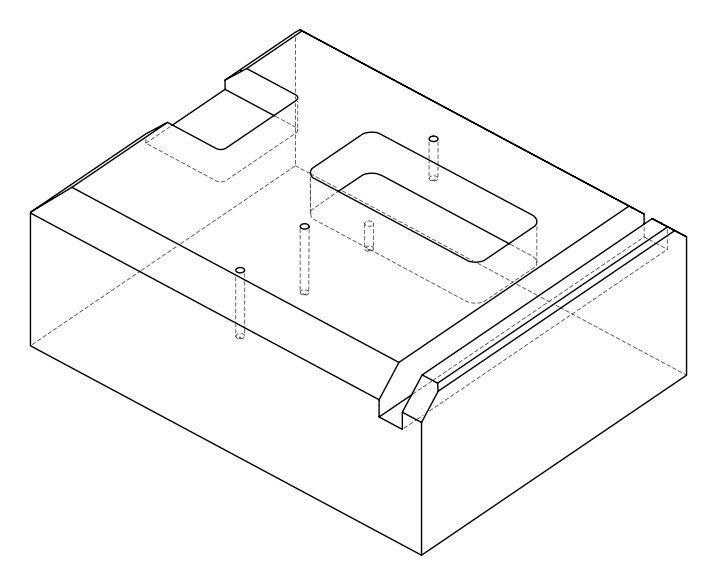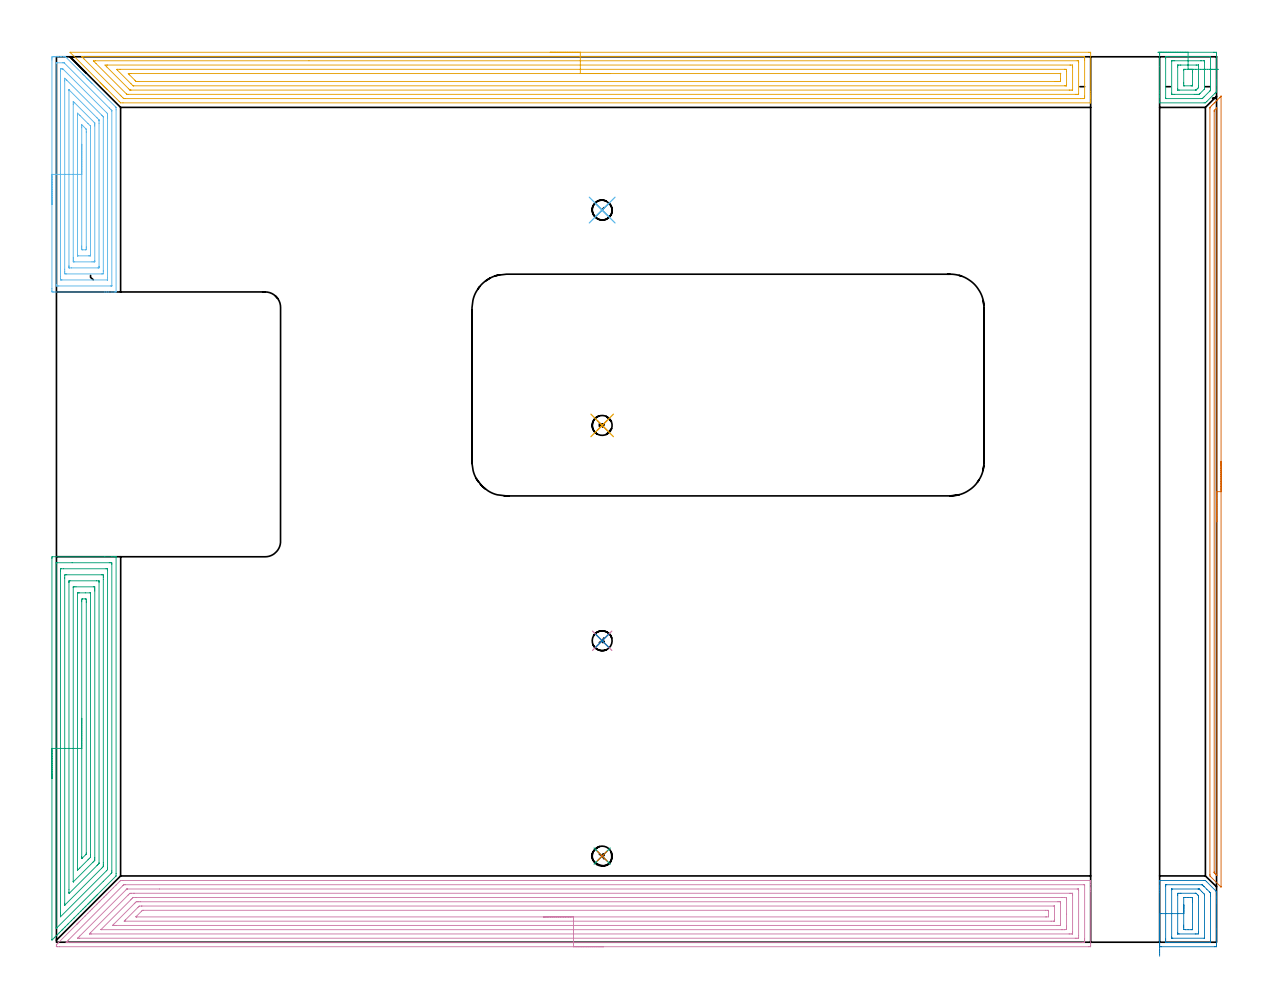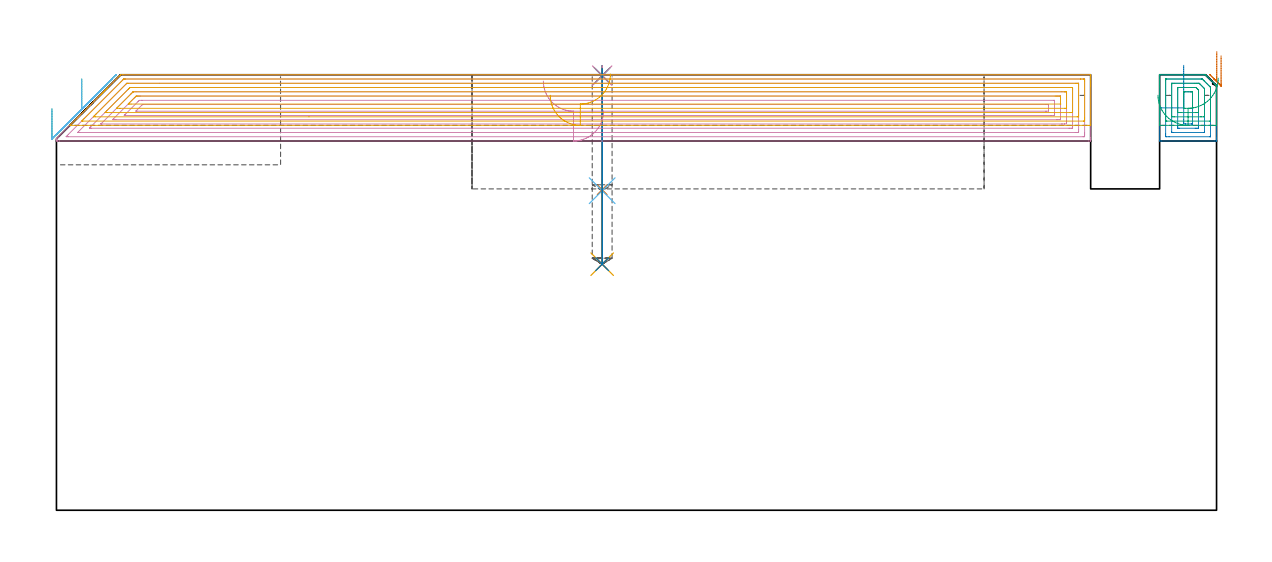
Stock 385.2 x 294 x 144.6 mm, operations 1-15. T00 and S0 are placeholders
(PLAN: 18 operations, 5 tool changes, 118 min)
(1 SPOT_DRILL | STEP1POCKET | NXT0321_9005460120000 | 0.04 min | 4148 mm3)
(2 SPOT_DRILL_1 | STEP1POCKET_1 | NXT0321_9005460120000 | 0.03 min | 0 mm3)
(3 SPOT_DRILL_2 | STEP1POCKET_2 | NXT0321_9005460120000 | 0.03 min | 0 mm3)
(4 SPOT_DRILL_3 | STEP1POCKET_3 | NXT0321_9005460120000 | 0.03 min | 1 mm3)
(5 DRILL_BLIND_HOLE_INTO_CENTER | STEP1POCKET | UGT0301_461 | 0.12 min | 819 mm3)
(6 DRILL_BLIND_HOLE_INTO_CENTER_1 | STEP1POCKET_1 | UGT0301_461 | 0.16 min | 1260 mm3)
(7 DRILL_BLIND_HOLE_INTO_CENTER_2 | STEP1POCKET_2 | UGT0301_461 | 0.26 min | 2086 mm3)
(8 DRILL_BLIND_HOLE_INTO_CENTER_3 | STEP1POCKET_3 | UGT0301_461 | 0.26 min | 2087 mm3)
(9 AREA_MILL | FG_CHAMFER_SURFACE | UGT0205_001 | 7.8 min | 30698 mm3)
(10 AREA_MILL_1 | FG_CHAMFER_SURFACE_1 | UGT0205_001 | 21.72 min | 81835 mm3)
(11 AREA_MILL_2 | FG_CHAMFER_SURFACE_2 | UGT0205_001 | 16.23 min | 49362 mm3)
(12 AREA_MILL_3 | FG_CHAMFER_SURFACE_3 | UGT0205_001 | 4.9 min | 17475 mm3)
(13 AREA_MILL_4 | FG_CHAMFER_SURFACE_4 | UGT0205_001 | 4.3 min | 1839 mm3)
(14 AREA_MILL_5 | FG_CHAMFER_SURFACE_5 | UGT0205_001 | 1.49 min | 6495 mm3)
(15 AREA_MILL_6 | FG_CHAMFER_SURFACE_6 | UGT0205_001 | 1.2 min | 3695 mm3)
(16 MILL_RECTANGULAR_POCKET | POCKET_RECTANGULAR_STRAIGHT | UGT0201_094 | Follow Part, ap 5, ae 75% | 15.8 min | 465994 mm3)
(17 MILL_SLOT | SLOT_PARTIAL_RECTANGULAR | NXT0201_013 | Follow Part, ap 2.5, ae 75% | 32.83 min | 191691 mm3)
(18 MILL_RECTANGULAR_SLOT | SLOT_RECTANGULAR | UGT0201_094 | Follow Part, ap 5, ae 75% | 10.81 min | 249043 mm3)
(TOOL NXT0321_9005460120000 | NC Spot Drill, 142deg, 12mm, Carbide, Uncoated | D12 PA142 FL30 Z2)
(TOOL UGT0301_461 | Carbide Drill 6.6 mm | D6.6 PA118 FL63 Z2)
(TOOL UGT0205_001 | Chamfer Mill 20 x 3 x 45 deg. | D20 FL50 Z2)
(TOOL UGT0201_094 | End mill 20 mm | D20 FL38 Z4)
(TOOL NXT0201_013 | ENDMILL 10mm | D10 FL30 Z4)
(OP 1 SPOT_DRILL)
G17 G21 G94 G90
T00 M6
G54
G17 G0 G90 X181.2 Y171.6 S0 M3
G43 Z154.6 H0
G94 G81 G98 Z106.416 F250. R109.7
G80
M5
M2
(OP 2 SPOT_DRILL_1)
G17 G21 G94 G90
T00 M6
G54
G17 G0 G90 X181.2 Y243.1 S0 M3
G43 Z154.6 H0
G94 G81 G98 Z144.316 F250. R147.6
G80
M5
M2
(OP 3 SPOT_DRILL_2)
G17 G21 G94 G90
T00 M6
G54
G17 G0 G90 X181.2 Y28.6 S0 M3
G43 Z154.6 H0
G94 G81 G98 Z144.316 F250. R147.6
G80
M5
M2
(OP 4 SPOT_DRILL_3)
G17 G21 G94 G90
T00 M6
G54
G17 G0 G90 X181.2 Y100.1 S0 M3
G43 Z154.6 H0
G94 G81 G98 Z144.316 F250. R147.6
G80
M5
M2
(OP 5 DRILL_BLIND_HOLE_INTO_CENTER)
G17 G21 G94 G90
T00 M6
G54
G17 G0 G90 X181.2 Y171.6 S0 M3
G43 Z154.6 H0
G94 G81 G98 Z81.7 F250. R108.7
G80
M5
M2
(OP 6 DRILL_BLIND_HOLE_INTO_CENTER_1)
G17 G21 G94 G90
T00 M6
G54
G17 G0 G90 X181.2 Y243.1 S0 M3
G43 Z154.6 H0
G94 G81 G98 Z106.1 F250. R146.6
G80
M5
M2
(OP 7 DRILL_BLIND_HOLE_INTO_CENTER_2)
G17 G21 G94 G90
T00 M6
G54
G17 G0 G90 X181.2 Y28.6 S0 M3
G43 Z154.6 H0
G94 G81 G98 Z81.7 F250. R146.6
G80
M5
M2
(OP 8 DRILL_BLIND_HOLE_INTO_CENTER_3)
G17 G21 G94 G90
T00 M6
G54
G17 G0 G90 X181.2 Y100.1 S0 M3
G43 Z154.6 H0
G94 G81 G98 Z81.7 F250. R146.6
G80
M5
M2
(OP 9 AREA_MILL)
G17 G21 G94 G90
T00 M6
G54
G17 G0 G90 X-1.5 Y54.35 S1061 M3
G43 Z154.6 H0
Z133.3
G94 G1 Y54.388 Z132.428 F250.
Y54.502 Z131.564
Y54.691 Z130.712
Y54.953 Z129.88
Y55.287 Z129.074
Y55.69 Z128.3
Y56.158 Z127.564
Y56.69 Z126.872
Y57.279 Z126.229
Y57.922 Z125.64
Y58.614 Z125.109
Y59.35 Z124.64
Y60.124 Z124.237
Y60.93 Z123.903
Y61.762 Z123.641
Y62.614 Z123.452
Y63.478 Z123.338
Y64.35 Z123.3
Y127.374
X-1.496 Y127.781 Z123.302
X-1.492 Y127.99 Z123.306
X-1.279 Y128. Z123.518
X16.044 Z140.839
X18.431 Z143.226
X19.141 Z143.94
X19.41 Z144.21
X19.783 Y127.993 Z144.574
X19.797 Y127.991 Z144.588
X19.8 Y127.821 Z144.6
Y22.781
X19.795 Y22.004 Z144.591
X19.76 Y21.959 Z144.559
X13.705 Y15.904 Z138.503
X13.569 Y15.767 Z138.365
X13.431 Y15.63 Z138.229
X13.268 Y15.467 Z138.066
X13.127 Y15.325 Z137.923
X12.984 Y15.183 Z137.782
X12.831 Y15.03 Z137.629
X12.686 Y14.883 Z137.481
X12.537 Y14.736 Z137.335
X12.394 Y14.593 Z137.192
X12.244 Y14.441 Z137.039
X12.09 Y14.289 Z136.888
X11.957 Y14.156 Z136.755
X11.802 Y13.999 Z136.597
X11.643 Y13.842 Z136.441
X11.52 Y13.719 Z136.318
X11.36 Y13.557 Z136.155
X11.196 Y13.395 Z135.994
X11.083 Y13.282 Z135.881
X10.918 Y13.115 Z135.712
X10.749 Y12.948 Z135.547
X10.476 Y12.675 Z135.274
X10.303 Y12.501 Z135.099
X9.752 Y11.951 Z134.551
X9.409 Y11.607 Z134.205
X8.826 Y11.026 Z133.626
X8.119 Y10.318 Z132.918
X7.235 Y9.434 Z132.034
X5.832 Y8.031 Z130.631
X4.938 Y7.137 Z129.737
X3.898 Y6.097 Z128.697
X3.699 Y5.898 Z128.497
X3.597 Y5.796 Z128.395
X3.034 Y5.233 Z127.833
X2.816 Y5.014 Z127.613
X2.704 Y4.902 Z127.501
X2.169 Y4.369 Z126.968
X1.932 Y4.13 Z126.728
X1.81 Y4.008 Z126.607
X1.305 Y3.505 Z126.104
X1.048 Y3.246 Z125.844
X0.916 Y3.114 Z125.713
X0.441 Y2.641 Z125.241
X0.164 Y2.362 Z124.96
X-0.423 Y1.777 Z124.377
X-0.72 Y1.478 Z124.075
X-1.229 Y0.971 Z123.57
X-1.32 Y0.88 Z123.478
X-1.456 Y0.75 Z123.342
X-1.495 Y0.716 Z123.303
X-1.5 Y0.924 Z123.3
Y64.35
X-0.086 Z124.714
X-0.085 Y125.904 Z124.715
X-0.084 Y125.957 Z124.716
X-0.082 Y125.982 Z124.718
X-0.08 Y125.988 Z124.72
X-0.065 Y125.99 Z124.735
X0.345 Y125.998 Z125.145
X5.205 Y126. Z130.005
X17.547 Y125.999 Z142.347
X18.024 Y125.997 Z142.824
X18.266 Y125.99 Z143.066
X18.379 Y125.98 Z143.179
X18.385 Y125.632 Z143.185
Y125.586
Y23.675
X18.381 Y23.251 Z143.181
X18.379 Y23.044 Z143.179
X18.278 Y22.936 Z143.078
X18.13 Y22.781 Z142.93
X15.558 Y20.208 Z140.358
X0.16 Y4.811 Z124.96
X0.057 Y4.712 Z124.857
X-0.043 Y4.619 Z124.757
X-0.079 Y4.596 Z124.721
X-0.085 Y4.856 Z124.715
Y4.902
X-0.086 Y64.35 Z124.714
X1.328 Z126.128
X1.329 Y123.216 Z126.129
X1.331 Y123.798 Z126.131
X1.334 Y123.953 Z126.134
X1.335 Y123.984 Z126.135
X1.371 Y123.99 Z126.171
X1.44 Y123.997 Z126.24
X1.637 Y123.999 Z126.437
X2.321 Y124. Z127.121
X16.464 Y123.999 Z141.264
X16.663 Y123.995 Z141.463
X16.862 Y123.99 Z141.662
X16.965 Y123.976 Z141.765
X16.968 Y123.901 Z141.768
X16.969 Y123.798 Z141.769
X16.971 Y123.486 Z141.771
Y24.569
X16.97 Y24.259 Z141.77
X16.967 Y24.153 Z141.767
X16.964 Y24.076 Z141.764
X16.62 Y23.719 Z141.42
X1.378 Y8.478 Z126.178
X1.358 Y8.463 Z126.158
X1.343 Y8.453 Z126.143
X1.336 Y8.478 Z126.136
X1.334 Y8.516 Z126.134
X1.33 Y8.789 Z126.13
X1.329 Y9.372 Z126.129
X1.328 Y9.684 Z126.128
Y64.35
X2.743 Z127.543
Y120.891
X2.744 Y121.116 Z127.544
X2.75 Y121.779 Z127.55
X2.756 Y121.99 Z127.556
X2.968 Y121.994 Z127.768
X3.405 Y122. Z128.205
X14.905 Z139.705
X15.334 Y121.994 Z140.134
X15.542 Y121.99 Z140.342
X15.55 Y121.872 Z140.35
X15.556 Y121.342 Z140.356
X15.557 Y121.116 Z140.357
Y120.446
Y26.357
X15.556 Y25.689 Z140.356
X15.554 Y25.463 Z140.354
X15.55 Y25.133 Z140.35
X15.396 Y24.957 Z140.196
X15.02 Y24.569 Z139.82
X14.958 Y24.506 Z139.758
X2.886 Y12.436 Z127.686
X2.796 Y12.351 Z127.596
X2.759 Y12.319 Z127.559
X2.749 Y12.314 Z127.549
X2.748 Y12.34 Z127.548
X2.745 Y12.432 Z127.545
X2.743 Y12.723 Z127.543
Y12.948
Y64.35
X4.157 Z128.957
Y119.461
X4.159 Y119.595 Z128.959
X4.164 Y119.861 Z128.964
X4.171 Y119.991 Z128.971
X4.206 Y119.994 Z129.006
X4.289 Y119.997 Z129.089
X4.509 Y119.999 Z129.309
X13.347 Y120. Z138.147
X14.011 Y119.996 Z138.811
X14.106 Y119.993 Z138.906
X14.128 Y119.991 Z138.928
X14.136 Y119.905 Z138.936
X14.139 Y119.728 Z138.939
X14.142 Y119.461 Z138.942
X14.143 Y26.357 Z138.943
X14.142 Y26.225 Z138.942
X14.139 Y26.18 Z138.939
X14.136 Y26.149 Z138.936
X14.122 Y26.132 Z138.922
X14.011 Y26.014 Z138.811
X13.739 Y25.738 Z138.539
X13.465 Y25.463 Z138.265
X4.406 Y16.405 Z129.206
X4.289 Y16.292 Z129.089
X4.178 Y16.188 Z128.978
X4.164 Y16.391 Z128.964
X4.16 Y16.524 Z128.96
X4.158 Y16.656 Z128.958
X4.157 Y17.418 Z128.957
Y64.35
X5.571 Z130.371
X5.572 Y117.786 Z130.372
X5.573 Y117.908 Z130.373
X5.576 Y117.969 Z130.376
X5.578 Y117.99 Z130.378
X5.607 Y117.995 Z130.407
X6.056 Y117.998 Z130.856
X6.486 Y118. Z131.286
X12.244 Y117.999 Z137.044
X12.677 Y117.996 Z137.477
X12.72 Y117.99 Z137.52
X12.723 Y117.949 Z137.523
X12.727 Y117.54 Z137.527
X12.729 Y117.05 Z137.529
Y116.646
Y28.145
X12.727 Y27.656 Z137.527
X12.723 Y27.251 Z137.523
X12.722 Y27.194 Z137.522
X12.686 Y27.146 Z137.486
X12.613 Y27.067 Z137.413
X12.521 Y26.971 Z137.321
X12.244 Y26.691 Z137.044
X12.078 Y26.525 Z136.878
X5.625 Y20.073 Z130.425
X5.611 Y20.062 Z130.411
X5.59 Y20.049 Z130.39
X5.577 Y20.043 Z130.377
X5.575 Y20.059 Z130.375
X5.573 Y20.099 Z130.373
X5.572 Y20.182 Z130.372
X5.571 Y64.35 Z130.371
X6.985 Z131.785
X6.986 Y115.752 Z131.786
X6.991 Y115.963 Z131.791
X6.992 Y115.982 Z131.792
X7.041 Y115.99 Z131.841
X7.171 Y115.995 Z131.971
X7.334 Y115.998 Z132.134
X7.579 Y116. Z132.379
X9.592 Z134.392
X11.115 Z135.915
X11.234 Y115.998 Z136.034
X11.263 Y115.996 Z136.063
X11.291 Y115.99 Z136.091
X11.308 Y115.983 Z136.108
X11.309 Y115.951 Z136.109
X11.314 Y115.798 Z136.114
Y29.085
Y29.039
X11.298 Y28.207 Z136.098
X11.242 Y28.145 Z136.042
X10.859 Y27.758 Z135.659
X10.476 Y27.373 Z135.276
X7.749 Y24.646 Z132.549
X7.606 Y24.503 Z132.406
X7.303 Y24.203 Z132.103
X7.006 Y23.913 Z131.806
X6.995 Y23.903 Z131.795
X6.992 Y23.916 Z131.792
X6.989 Y24.001 Z131.789
X6.987 Y24.175 Z131.787
X6.985 Y24.524 Z131.785
Y64.35
X8.4 Z133.2
Y113.07
X8.401 Y113.381 Z133.201
X8.407 Y113.964 Z133.207
X8.675 Y113.998 Z133.475
X8.708 Y113.999 Z133.508
X9.558 Z134.358
X9.592 Y113.997 Z134.392
X9.893 Y113.964 Z134.693
X9.898 Y113.655 Z134.698
X9.9 Y113.07 Z134.7
Y112.758
Y29.622
X9.896 Y29.33 Z134.696
X9.894 Y29.262 Z134.694
X9.846 Y29.205 Z134.646
X9.692 Y29.039 Z134.492
X8.663 Y28.01 Z133.463
X8.575 Y27.925 Z133.375
X8.412 Y27.771 Z133.212
X8.407 Y27.834 Z133.207
X8.402 Y28.145 Z133.202
X8.4 Y28.457 Z133.2
Y64.35
Y65.222 Z133.238
Y66.086 Z133.351
Y66.938 Z133.54
Y67.77 Z133.803
Y68.576 Z134.136
Y69.35 Z134.539
Y70.086 Z135.008
Y70.778 Z135.539
Y71.421 Z136.128
Y72.01 Z136.772
Y72.542 Z137.464
Y73.01 Z138.2
Y73.413 Z138.973
Y73.747 Z139.779
Y74.009 Z140.611
Y74.198 Z141.463
Y74.312 Z142.328
Y74.35 Z143.2
G0 Z154.6
M5
M2
(OP 10 AREA_MILL_1)
G17 G21 G94 G90
T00 M6
G54
G17 G0 G90 X181.673 Y-1.499 S1061 M3
G43 Z154.6 H0
Z132.601
G94 G1 X181.635 Z131.73 F250.
X181.521 Z130.865
X181.332 Z130.013
X181.07 Z129.181
X180.736 Z128.375
X180.333 Z127.601
X179.865 Z126.866
X179.333 Z126.173
X178.744 Z125.53
X178.101 Z124.941
X177.409 Z124.41
X176.673 Z123.941
X175.899 Z123.538
X175.093 Z123.204
X174.261 Z122.942
X173.409 Z122.753
X172.545 Z122.639
X171.673 Z122.601
X1.008 Y-1.497 Z122.603
X0.351 Y-1.493 Z122.607
X0.228 Y-1.491 Z122.609
X0.041 Y-1.467 Z122.633
X-0.041 Y-1.45 Z122.649
X-0.017 Y-1.127 Z122.973
X-0.01 Y-1.065 Z123.035
X-0.003 Y-0.879 Z123.22
X0.002 Y-0.823 Z123.277
X0.01 Y-0.793 Z123.306
X0.175 Y-0.624 Z123.472
X0.569 Y-0.231 Z123.868
X6.735 Y5.935 Z130.034
X6.778 Y5.979 Z130.076
X6.823 Y6.023 Z130.122
X7.024 Y6.224 Z130.323
X7.071 Y6.272 Z130.369
X7.121 Y6.321 Z130.42
X7.313 Y6.514 Z130.612
X7.364 Y6.566 Z130.662
X7.419 Y6.619 Z130.718
X7.602 Y6.803 Z130.902
X7.658 Y6.859 Z130.956
X7.953 Y7.152 Z131.252
X8.61 Y7.81 Z131.91
X9.504 Y8.704 Z132.803
X10.397 Y9.597 Z133.697
X11.18 Y10.38 Z134.478
X11.291 Y10.492 Z134.588
X11.642 Y10.842 Z134.942
X11.824 Y11.024 Z135.124
X12.352 Y11.554 Z135.649
X12.631 Y11.831 Z135.931
X12.68 Y11.88 Z135.98
X13.232 Y12.434 Z136.53
X13.524 Y12.724 Z136.824
X14.113 Y13.315 Z137.411
X14.448 Y13.648 Z137.748
X14.993 Y14.195 Z138.291
X15.582 Y14.782 Z138.881
X15.758 Y14.959 Z139.057
X15.874 Y15.076 Z139.172
X16.462 Y15.662 Z139.762
X16.652 Y15.853 Z139.95
X16.755 Y15.956 Z140.053
X17.343 Y16.543 Z140.643
X17.992 Y17.192 Z141.291
X18.885 Y18.086 Z142.185
X19.779 Y18.979 Z143.079
X21.135 Y20.335 Z144.434
X21.294 Y20.495 Z144.591
X22.013 Y20.5 Z144.6
X343.227
X343.397 Y20.502 Z144.592
X343.4 Y20.162 Z144.261
Y19.867 Z143.967
Y19.184 Z143.279
Y17.962 Z142.059
Y17.423 Z141.517
Y16.812 Z140.907
X343.399 Y-0.454 Z123.644
X343.394 Y-1.064 Z123.033
X343.39 Y-1.492 Z122.606
X343.217 Y-1.495 Z122.603
X342.78 Y-1.5 Z122.6
X171.673 Y-1.499 Z122.601
Y-0.084 Z124.016
X4.04 Y-0.083 Z124.017
X3.509 Y-0.079 Z124.021
X3.249 Y-0.076 Z124.024
X3.237 Y-0.024 Z124.076
X3.249 Y-0.005 Z124.095
X3.601 Y0.35 Z124.45
X3.946 Y0.697 Z124.797
X22.013 Y18.763 Z142.863
X22.226 Y18.973 Z143.073
X22.327 Y19.068 Z143.168
X22.341 Y19.079 Z143.179
X22.361 Y19.082 Z143.182
X22.41 Y19.084 Z143.184
X22.509 Y19.085 Z143.185
X22.906 Y19.086 Z143.186
X341.093 Y19.085 Z143.185
X341.363 Y19.08 Z143.18
X341.388 Y19.079 Z143.179
X341.393 Y19.059 Z143.159
X341.397 Y19.026 Z143.126
X341.399 Y18.994 Z143.094
X341.4 Y18.783 Z142.883
Y1.176 Z125.276
X341.398 Y0.697 Z124.797
X341.394 Y0.301 Z124.401
X341.38 Y-0.079 Z124.021
X340.993 Y-0.084 Z124.016
X340.893 Y-0.085 Z124.015
X171.673 Y-0.084 Z124.016
Y1.33 Z125.43
X7.717 Y1.332 Z125.432
X7.069 Y1.334 Z125.434
X7.066 Y1.337 Z125.437
X7.057 Y1.346 Z125.446
X7.282 Y1.577 Z125.677
X7.717 Y2.017 Z126.117
X23.124 Y17.423 Z141.523
X23.352 Y17.643 Z141.743
X23.369 Y17.658 Z141.758
X23.398 Y17.665 Z141.765
X23.464 Y17.668 Z141.768
X23.548 Y17.671 Z141.771
X34.242 Y17.672 Z141.772
X338.954 Y17.671 Z141.771
X339.206
X339.29 Y17.669 Z141.769
X339.356 Y17.666 Z141.766
X339.39 Y17.663 Z141.763
X339.392 Y17.614 Z141.714
X339.397 Y17.423 Z141.523
X339.4 Y17.232 Z141.332
Y2.266 Z126.366
X339.397 Y1.577 Z125.677
X339.393 Y1.392 Z125.492
X339.386 Y1.335 Z125.435
X339.331 Y1.333 Z125.433
X339.206 Y1.331 Z125.431
X338.564 Y1.329 Z125.429
X338.312
X171.673 Y1.33 Z125.43
Y2.744 Z126.844
X11.655 Y2.746 Z126.846
X11.291 Y2.747 Z126.847
X10.994 Y2.75 Z126.85
X10.938 Y2.752 Z126.852
X10.952 Y2.791 Z126.891
X11.044 Y2.888 Z126.988
X11.291 Y3.141 Z127.241
X23.805 Y15.657 Z139.757
X24.253 Y16.096 Z140.196
X24.401 Y16.241 Z140.341
X24.693 Y16.25 Z140.35
X24.986 Y16.254 Z140.354
X25.587 Y16.257 Z140.357
X25.876
X336.525
X336.816 Y16.256 Z140.356
X337.264 Y16.252 Z140.352
X337.359 Y16.25 Z140.35
X337.39 Y16.244 Z140.344
X337.393 Y16.198 Z140.298
X337.396 Y16.094 Z140.194
X337.4 Y15.681 Z139.781
Y3.356 Z127.456
X337.396 Y2.907 Z127.007
X337.393 Y2.799 Z126.899
X337.39 Y2.752 Z126.852
X337.33 Y2.75 Z126.85
X337.126 Y2.746 Z126.846
X336.525 Y2.743 Z126.843
X336.236
X171.673 Y2.744 Z126.844
Y4.158 Z128.258
X14.923 Y4.16 Z128.26
X14.865 Y4.161 Z128.261
X14.806 Y4.164 Z128.264
X14.782 Y4.166 Z128.266
X14.799 Y4.192 Z128.292
X14.819 Y4.218 Z128.318
X14.84 Y4.242 Z128.342
X14.865 Y4.266 Z128.366
X24.693 Y14.095 Z138.195
X25.04 Y14.44 Z138.54
X25.388 Y14.782 Z138.882
X25.428 Y14.818 Z138.918
X25.466 Y14.836 Z138.936
X25.528 Y14.84 Z138.94
X25.587 Y14.842 Z138.942
X26.418 Y14.843 Z138.943
X333.845
X334.68 Y14.84 Z138.94
X334.738 Y14.837 Z138.937
X335.39 Y14.782 Z138.882
X335.399 Y14.132 Z138.232
X335.4 Y9.288 Z133.388
Y5.327 Z129.427
X335.399 Y5.098 Z129.198
X335.396 Y4.45 Z128.55
X335.39 Y4.218 Z128.318
X334.794 Y4.163 Z128.263
X334.738 Y4.161 Z128.261
X333.907 Y4.157 Z128.257
X333.845
X171.673 Y4.158 Z128.258
Y5.572 Z129.672
X19.743 Y5.574 Z129.674
X19.332 Y5.575 Z129.675
X18.845 Y5.578 Z129.678
X18.756 Y5.581 Z129.681
X18.655 Y5.595 Z129.695
X18.739 Y5.683 Z129.783
X19.028 Y5.979 Z130.079
X25.83 Y12.782 Z136.882
X26.071 Y13.021 Z137.121
X26.276 Y13.223 Z137.323
X26.48 Y13.422 Z137.522
X26.963 Y13.426 Z137.526
X27.374 Y13.428 Z137.528
X27.854 Y13.429 Z137.529
X332.538
X332.951 Y13.427 Z137.527
X333.364 Y13.423 Z137.523
X333.384 Y13.422 Z137.522
X333.39 Y13.41 Z137.51
X333.395 Y13.365 Z137.465
X333.398 Y13.287 Z137.387
X333.4 Y13.169 Z137.269
Y13.021 Z137.121
Y5.979 Z130.079
X333.398 Y5.758 Z129.858
X333.395 Y5.647 Z129.747
X333.39 Y5.593 Z129.693
X333.384 Y5.578 Z129.678
X333.36 Y5.576 Z129.676
X332.951 Y5.573 Z129.673
X332.471 Y5.571 Z129.671
X332.058
X171.673 Y5.572 Z129.672
Y6.987 Z131.087
X22.775 Y6.988 Z131.088
X22.615 Y6.99 Z131.09
X22.536 Y6.993 Z131.093
X22.506 Y6.995 Z131.095
X22.507 Y6.998 Z131.098
X22.631 Y7.13 Z131.23
X22.765 Y7.267 Z131.367
X22.906 Y7.409 Z131.509
X27.064 Y11.566 Z135.666
X27.374 Y11.872 Z135.972
X27.513 Y12.004 Z136.104
X28.267 Y12.013 Z136.113
X28.396 Y12.014 Z136.114
X331.164
X331.294 Y12.013 Z136.113
X331.358 Y12.01 Z136.11
X331.384 Y12.008 Z136.108
X331.39 Y11.996 Z136.096
X331.395 Y11.975 Z136.075
X331.399 Y11.91 Z136.01
X331.4 Y7.507 Z131.607
X331.398 Y7.275 Z131.375
X331.394 Y7.12 Z131.22
X331.39 Y7.001 Z131.101
X331.354 Y6.992 Z131.092
X331.164 Y6.988 Z131.088
X331.035 Y6.987 Z131.087
X330.271 Y6.985 Z131.085
X171.673 Y6.987 Z131.087
Y8.401 Z132.501
X26.701 Y8.402 Z132.502
X26.561 Y8.403 Z132.503
X26.48 Y8.405 Z132.505
X26.393 Y8.408 Z132.508
X26.433 Y8.474 Z132.574
X26.48 Y8.532 Z132.632
X26.524 Y8.577 Z132.677
X26.566 Y8.62 Z132.72
X28.328 Y10.38 Z134.48
X28.499 Y10.541 Z134.641
X28.569 Y10.594 Z134.694
X28.714 Y10.597 Z134.697
X28.938 Y10.6 Z134.7
X328.484
X329.158 Y10.597 Z134.697
X329.377 Y10.593 Z134.693
X329.398 Y10.38 Z134.48
X329.399 Y10.359 Z134.459
Y8.599 Z132.699
X329.377 Y8.407 Z132.507
X328.706 Y8.401 Z132.501
X328.484 Y8.4 Z132.5
X171.673 Y8.401 Z132.501
X170.801 Z132.539
X169.937 Z132.653
X169.085 Z132.842
X168.253 Z133.104
X167.447 Z133.438
X166.673 Z133.841
X165.937 Z134.309
X165.245 Z134.841
X164.602 Z135.43
X164.013 Z136.073
X163.482 Z136.765
X163.013 Z137.501
X162.61 Z138.275
X162.276 Z139.081
X162.014 Z139.913
X161.825 Z140.765
X161.711 Z141.629
X161.673 Z142.501
G0 Z154.6
M5
M2
(OP 11 AREA_MILL_2)
G17 G21 G94 G90
T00 M6
G54
G17 G0 G90 X163.95 Y295.5 S1061 M3
G43 Z154.6 H0
Z137.8
G94 G1 X163.988 Z136.928 F250.
X164.102 Z136.064
X164.291 Z135.212
X164.553 Z134.38
X164.887 Z133.574
X165.29 Z132.8
X165.758 Z132.064
X166.29 Z131.372
X166.879 Z130.729
X167.522 Z130.14
X168.214 Z129.609
X168.95 Z129.14
X169.724 Z128.737
X170.53 Z128.403
X171.362 Z128.141
X172.214 Z127.952
X173.078 Z127.838
X173.95 Z127.8
X342.783
X343.214 Y295.496 Z127.803
X343.39 Y295.492 Z127.806
X343.4 Y295.312 Z127.986
Y282.417 Z140.878
Y281.807 Z141.487
Y281.262 Z142.035
Y280.925 Z142.371
Y280.38 Z142.916
Y280.043 Z143.252
Y279.369 Z143.93
Y279.052 Z144.247
X343.393 Y278.707 Z144.584
X343.392 Y278.702 Z144.588
X343.231 Y278.7 Z144.6
X22.09
X21.298 Y278.706 Z144.591
X21.28 Y278.72 Z144.577
X21.197 Y278.802 Z144.495
X20.838 Y279.161 Z144.137
X16.868 Y283.13 Z140.165
X16.73 Y283.269 Z140.029
X16.568 Y283.431 Z139.866
X16.426 Y283.572 Z139.724
X16.283 Y283.715 Z139.582
X16.132 Y283.867 Z139.431
X15.985 Y284.013 Z139.283
X15.837 Y284.162 Z139.136
X15.696 Y284.302 Z138.995
X15.544 Y284.454 Z138.842
X15.39 Y284.609 Z138.689
X15.261 Y284.738 Z138.56
X15.103 Y284.895 Z138.4
X14.944 Y285.055 Z138.242
X14.825 Y285.174 Z138.124
X14.662 Y285.336 Z137.959
X14.497 Y285.502 Z137.796
X4.671 Y295.33 Z127.969
X4.528 Y295.48 Z127.819
X4.514 Y295.498 Z127.801
X4.671 Y295.5 Z127.8
X173.95
Y294.086 Z129.214
X340.996 Y294.085 Z129.215
X341.069
X341.371 Y294.079 Z129.221
X341.39 Y293.981 Z129.319
X341.397 Y293.761 Z129.539
X341.399 Y293.275 Z130.025
X341.4 Y292.876 Z130.424
X341.399 Y280.925 Z142.375
X341.397 Y280.529 Z142.771
X341.39 Y280.134 Z143.166
X340.996 Y280.118 Z143.182
X340.922 Y280.116 Z143.184
X340.103 Y280.114 Z143.186
X340.031
X22.911
X22.501 Y280.117 Z143.183
X22.398 Y280.119 Z143.181
X22.351 Y280.121 Z143.179
X22.289 Y280.172 Z143.128
X22.09 Y280.364 Z142.936
X21.525 Y280.925 Z142.375
X21.197 Y281.253 Z142.047
X9.175 Y293.275 Z130.025
X8.69 Y293.763 Z129.537
X8.477 Y293.984 Z129.316
X8.397 Y294.079 Z129.221
X8.69 Y294.084 Z129.216
X8.763 Y294.085 Z129.215
X173.95 Y294.086 Z129.214
Y292.672 Z130.628
X338.927 Y292.671 Z130.629
X339.21 Y292.67 Z130.63
X339.304 Y292.669 Z130.631
X339.377 Y292.665 Z130.635
X339.39 Y292.662 Z130.638
X339.394 Y292.634 Z130.666
X339.397 Y292.581 Z130.719
X339.399 Y292.393 Z130.907
X339.4 Y292.205 Z131.095
X339.399 Y281.62 Z141.68
X339.394 Y281.557 Z141.743
X339.39 Y281.538 Z141.762
X339.383 Y281.535 Z141.765
X339.35 Y281.532 Z141.768
X339.21 Y281.53 Z141.77
X338.599 Y281.529 Z141.771
X338.316 Y281.528 Z141.772
X23.877 Y281.529 Z141.771
X23.594 Y281.53 Z141.77
X23.407 Y281.534 Z141.766
X23.377 Y281.536 Z141.764
X23.364 Y281.543 Z141.757
X23.337 Y281.565 Z141.735
X23.287 Y281.613 Z141.687
X13.157 Y291.742 Z131.558
X12.509 Y292.393 Z130.907
X12.264 Y292.643 Z130.657
X12.253 Y292.665 Z130.635
X12.264 Y292.666 Z130.634
X12.876 Y292.671 Z130.629
X83.848 Y292.672 Z130.628
X173.95
Y291.257 Z132.043
X336.53
X336.787 Y291.256 Z132.044
X337.273 Y291.252 Z132.048
X337.381 Y291.25 Z132.05
X337.39 Y291.061 Z132.239
X337.4 Y290.651 Z132.649
Y290.629 Z132.671
X337.399 Y283.034 Z140.266
X337.397 Y282.981 Z140.319
X337.392 Y282.955 Z140.345
X337.389 Y282.95 Z140.35
X337.378 Y282.948 Z140.352
X337.165 Y282.944 Z140.356
X336.53 Y282.943 Z140.357
X336.273
X24.77
X24.511 Y282.945 Z140.355
X24.435 Y282.948 Z140.352
X24.419 Y282.949 Z140.351
X24.346 Y283.014 Z140.286
X24.194 Y283.16 Z140.14
X23.979 Y283.37 Z139.93
X23.877 Y283.472 Z139.828
X16.73 Y290.618 Z132.682
X16.101 Y291.25 Z132.05
X16.73 Y291.255 Z132.045
X16.987 Y291.257 Z132.043
X173.95
Y289.843 Z133.457
X334.743
X334.841 Y289.842 Z133.458
X335.037 Y289.839 Z133.461
X335.39 Y289.832 Z133.468
X335.392 Y289.746 Z133.554
X335.399 Y289.098 Z134.202
X335.4 Y284.687 Z138.613
X335.397 Y284.454 Z138.846
X335.393 Y284.374 Z138.926
X335.392 Y284.368 Z138.932
X335.369 Y284.364 Z138.936
X335.266 Y284.36 Z138.94
X335.135 Y284.358 Z138.942
X334.939 Y284.357 Z138.943
X334.841
X25.663
X25.565 Y284.358 Z138.942
X25.5 Y284.361 Z138.939
X25.452 Y284.364 Z138.936
X25.431 Y284.38 Z138.92
X25.351 Y284.454 Z138.846
X24.77 Y285.029 Z138.271
X20.303 Y289.496 Z133.804
X20.059 Y289.746 Z133.554
X19.986 Y289.823 Z133.477
X20.109 Y289.836 Z133.464
X20.208 Y289.84 Z133.46
X20.303 Y289.842 Z133.458
X21.099 Y289.843 Z133.457
X173.95
Y288.429 Z134.871
X333.398 Y288.428 Z134.872
X333.4 Y288.427 Z134.873
X333.399 Y286.663 Z136.637
X333.397 Y286.218 Z137.082
X333.393 Y285.787 Z137.513
X332.957 Y285.778 Z137.522
X332.513 Y285.773 Z137.527
X332.063 Y285.772 Z137.528
X331.622 Y285.771 Z137.529
X27.45
X27.007 Y285.773 Z137.527
X26.556 Y285.777 Z137.523
X26.496 Y285.778 Z137.522
X26.431 Y285.829 Z137.471
X26.296 Y285.959 Z137.341
X26.032 Y286.218 Z137.082
X24.266 Y287.982 Z135.318
X24.073 Y288.176 Z135.124
X23.877 Y288.377 Z134.923
X23.839 Y288.422 Z134.878
X23.877 Y288.425 Z134.875
X23.932 Y288.427 Z134.873
X24.328 Y288.428 Z134.872
X24.77 Y288.429 Z134.871
X173.95
X174.822 Z134.909
X175.686 Z135.023
X176.538 Z135.212
X177.37 Z135.474
X178.176 Z135.808
X178.95 Z136.211
X179.686 Z136.68
X180.378 Z137.211
X181.021 Z137.8
X181.61 Z138.443
X182.142 Z139.135
X182.61 Z139.871
X183.013 Z140.645
X183.347 Z141.451
X183.609 Z142.283
X183.798 Z143.135
X183.912 Z144.
X183.95 Z144.871
G0 Z154.6
M5
M2
(OP 12 AREA_MILL_3)
G17 G21 G94 G90
T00 M6
G54
G17 G0 G90 X-1.5 Y244.95 S1061 M3
G43 Z154.6 H0
Z133.3
G94 G1 Y244.988 Z132.428 F250.
Y245.102 Z131.564
Y245.291 Z130.712
Y245.553 Z129.88
Y245.887 Z129.074
Y246.29 Z128.3
Y246.758 Z127.564
Y247.29 Z126.872
Y247.879 Z126.229
Y248.522 Z125.64
Y249.214 Z125.109
Y249.95 Z124.64
Y250.724 Z124.237
Y251.53 Z123.903
Y252.362 Z123.641
Y253.214 Z123.452
Y254.078 Z123.338
Y254.95 Z123.3
Y292.975
X-1.499 Y293.378 Z123.301
X-1.494 Y293.862 Z123.303
X-1.491 Y293.991 Z123.305
X-1.015 Y294. Z123.781
X-0.746 Z124.049
X-0.131 Z124.664
X0.406 Z125.203
X0.753 Z125.549
X1.29 Z126.086
X1.637 Z126.432
X2.442 Z127.241
X2.521 Z127.319
X2.924 Z127.722
X2.963 Y293.997 Z127.761
X2.994 Y293.995 Z127.791
X3.024 Y293.973 Z127.822
X3.16 Y293.841 Z127.959
X8.77 Y288.23 Z133.57
X9.15 Y287.852 Z133.946
X9.626 Y287.374 Z134.426
X9.879 Y287.122 Z134.677
X10.034 Y286.968 Z134.829
X10.185 Y286.816 Z134.983
X10.326 Y286.675 Z135.124
X10.476 Y286.526 Z135.271
X10.622 Y286.379 Z135.42
X10.773 Y286.228 Z135.571
X10.918 Y286.084 Z135.713
X11.06 Y285.942 Z135.857
X11.22 Y285.781 Z136.017
X11.36 Y285.642 Z136.156
X11.497 Y285.504 Z136.294
X11.666 Y285.335 Z136.464
X11.802 Y285.2 Z136.598
X11.934 Y285.067 Z136.732
X19.709 Y277.292 Z144.508
X19.759 Y277.236 Z144.559
X19.794 Y277.195 Z144.592
X19.8 Y276.398 Z144.6
Y216.076
X19.797 Y215.91 Z144.588
X19.784 Y215.908 Z144.575
X19.419 Y215.9 Z144.218
X19.125 Z143.925
X18.431 Z143.226
X17.2 Z141.997
X16.663 Z141.457
X16.047 Z140.843
X-0.746 Z124.051
X-1.015 Y215.901 Z123.783
X-1.227 Y215.904 Z123.571
X-1.492 Y215.909 Z123.306
X-1.494 Y216.037 Z123.304
X-1.499 Y216.522 Z123.301
X-1.5 Y217.013 Z123.3
Y254.95
X-0.086 Z124.714
X-0.085 Y291.908 Z124.715
X-0.084 Y291.961 Z124.716
X-0.081 Y291.985 Z124.719
X-0.079 Y291.99 Z124.721
X-0.057 Y291.992 Z124.743
X0.349 Y291.999 Z125.149
X2.117 Z126.917
X2.521 Y291.992 Z127.321
X2.546 Y291.99 Z127.346
X2.573 Y291.969 Z127.373
X2.629 Y291.918 Z127.429
X2.739 Y291.81 Z127.539
X17.547 Y277.003 Z142.347
X18.149 Y276.398 Z142.949
X18.353 Y276.185 Z143.153
X18.379 Y276.154 Z143.179
X18.381 Y276.132 Z143.181
X18.384 Y276.08 Z143.184
X18.385 Y275.974 Z143.185
Y217.992
X18.384 Y217.939 Z143.184
X18.381 Y217.915 Z143.181
X18.379 Y217.91 Z143.179
X18.357 Y217.908 Z143.157
X17.951 Y217.901 Z142.751
X0.753 Z125.553
X0.272 Y217.903 Z125.072
X0.033 Y217.91 Z124.833
X-0.079 Y217.916 Z124.721
X-0.085 Y218.264 Z124.715
Y218.31
X-0.086 Y254.95 Z124.714
X1.328 Z126.128
X1.329 Y289.221 Z126.129
X1.331 Y289.803 Z126.131
X1.333 Y289.958 Z126.133
X1.335 Y289.988 Z126.135
X1.378 Y289.994 Z126.178
X1.443 Y289.999 Z126.243
X1.637 Y290. Z126.437
X1.832 Y289.999 Z126.632
X1.962 Y289.996 Z126.762
X2.065 Y289.99 Z126.865
X2.108 Y289.981 Z126.908
X2.129 Y289.964 Z126.929
X2.297 Y289.803 Z127.097
X16.663 Y275.437 Z141.463
X16.866 Y275.228 Z141.666
X16.964 Y275.125 Z141.764
X16.967 Y274.922 Z141.767
X16.97 Y274.611 Z141.77
X16.971 Y274.299 Z141.771
X16.972 Y273.717 Z141.772
X16.971 Y220.679 Z141.771
X16.969 Y220.097 Z141.769
X16.967 Y219.942 Z141.767
X16.965 Y219.912 Z141.765
X16.922 Y219.906 Z141.722
X16.856 Y219.901 Z141.656
X1.831 Z126.631
X1.637 Y219.904 Z126.437
X1.443 Y219.91 Z126.243
X1.335 Y219.919 Z126.135
X1.332 Y219.993 Z126.132
X1.33 Y220.097 Z126.13
X1.329 Y220.409 Z126.129
X1.328 Y220.991 Z126.128
Y254.95
X2.743 Z127.543
Y286.004
X2.744 Y286.228 Z127.544
X2.75 Y286.891 Z127.55
X3.405 Y286.246 Z128.205
X3.423 Y286.228 Z128.223
X15.041 Y274.611 Z139.841
X15.189 Y274.46 Z139.989
X15.494 Y274.146 Z140.294
X15.551 Y274.082 Z140.351
X15.554 Y274.066 Z140.354
X15.557 Y274.025 Z140.357
Y223.002
X15.556 Y222.778 Z140.356
X15.551 Y222.115 Z140.351
X15.54 Y221.91 Z140.34
X15.329 Y221.905 Z140.129
X14.895 Y221.9 Z139.695
X3.389 Z128.189
X2.968 Y221.905 Z127.768
X2.763 Y221.91 Z127.563
X2.75 Y222.025 Z127.55
X2.744 Y222.553 Z127.544
X2.743 Y222.778 Z127.543
Y223.448
Y254.95
X4.157 Z128.957
Y282.787
X4.159 Y282.92 Z128.959
X4.162 Y283.008 Z128.962
X4.164 Y283.025 Z128.964
X4.17 Y283.022 Z128.97
X4.202 Y282.995 Z129.002
X4.289 Y282.912 Z129.089
X13.484 Y273.717 Z138.284
X14.011 Y273.183 Z138.811
X14.098 Y273.092 Z138.898
X14.136 Y273.041 Z138.936
X14.139 Y272.956 Z138.939
X14.142 Y272.823 Z138.942
X14.143 Y272.69 Z138.943
Y271.93
Y224.433
X14.141 Y224.299 Z138.941
X14.136 Y224.033 Z138.936
X14.128 Y223.909 Z138.928
X14.093 Y223.907 Z138.893
X14.011 Y223.903 Z138.811
X13.785 Y223.901 Z138.585
X4.947 Y223.9 Z129.747
X4.289 Y223.904 Z129.089
X4.195 Y223.907 Z128.995
X4.171 Y223.91 Z128.971
X4.164 Y223.926 Z128.964
X4.161 Y223.988 Z128.961
X4.159 Y224.166 Z128.959
X4.157 Y224.432 Z128.957
Y224.565
Y254.95
X5.571 Z130.371
Y278.185
X5.573 Y278.674 Z130.373
X5.577 Y279.079 Z130.377
X5.578 Y279.162 Z130.378
X5.668 Y279.079 Z130.468
X6.056 Y278.695 Z130.856
X12.531 Y272.22 Z137.331
X12.675 Y272.073 Z137.475
X12.71 Y272.033 Z137.51
X12.722 Y272.016 Z137.522
X12.724 Y271.999 Z137.524
X12.727 Y271.93 Z137.527
X12.729 Y271.439 Z137.529
Y271.036
Y226.353
X12.727 Y226.107 Z137.527
X12.725 Y225.985 Z137.525
X12.722 Y225.926 Z137.522
X12.716 Y225.909 Z137.516
X12.686 Y225.905 Z137.486
X12.244 Y225.901 Z137.044
X11.807 Y225.9 Z136.607
X6.056 Y225.901 Z130.856
X5.616 Y225.904 Z130.416
X5.58 Y225.91 Z130.38
X5.577 Y225.944 Z130.377
X5.573 Y226.353 Z130.373
X5.571 Y226.843 Z130.371
Y227.246
Y254.95
X6.985 Z131.785
Y274.611
X6.987 Y275.007 Z131.787
X6.99 Y275.205 Z131.79
X6.992 Y275.287 Z131.792
X7.051 Y275.24 Z131.851
X7.691 Y274.611 Z132.491
X7.824 Y274.479 Z132.624
X10.476 Y271.827 Z135.276
X11.258 Y271.036 Z136.058
X11.308 Y270.978 Z136.108
X11.31 Y270.929 Z136.11
X11.312 Y270.824 Z136.112
X11.314 Y270.612 Z136.114
X11.315 Y270.188 Z136.115
X11.314 Y228.14 Z136.114
X11.309 Y227.929 Z136.109
X11.308 Y227.911 Z136.108
X11.235 Y227.907 Z136.035
X11.109 Y227.903 Z135.909
X10.95 Y227.901 Z135.75
X10.713 Y227.9 Z135.513
X7.178 Z131.978
X7.063 Y227.901 Z131.863
X7.036 Y227.903 Z131.836
X7.011 Y227.907 Z131.811
X6.992 Y227.913 Z131.792
X6.991 Y227.943 Z131.791
X6.986 Y228.094 Z131.786
X6.985 Y254.95 Z131.785
X8.4 Z133.2
Y270.454
X8.401 Y271.036 Z133.201
X8.403 Y271.344 Z133.203
X8.406 Y271.433 Z133.206
X8.599 Y271.25 Z133.399
X8.708 Y271.144 Z133.508
X9.71 Y270.142 Z134.51
X9.83 Y270.014 Z134.63
X9.894 Y269.942 Z134.694
X9.896 Y269.908 Z134.696
X9.899 Y269.832 Z134.699
X9.9 Y269.249 Z134.7
Y268.937
Y230.821
X9.899 Y230.511 Z134.699
X9.893 Y229.927 Z134.693
X9.618 Y229.901 Z134.418
X9.592 Z134.392
X8.734 Z133.534
X8.708 Y229.902 Z133.508
X8.407 Y229.927 Z133.207
X8.403 Y230.236 Z133.203
X8.4 Y230.821 Z133.2
Y231.133
Y254.95
Y255.822 Z133.238
Y256.686 Z133.351
Y257.538 Z133.54
Y258.37 Z133.803
Y259.176 Z134.136
Y259.95 Z134.539
Y260.686 Z135.008
Y261.378 Z135.539
Y262.021 Z136.128
Y262.61 Z136.772
Y263.142 Z137.464
Y263.61 Z138.2
Y264.013 Z138.973
Y264.347 Z139.779
Y264.609 Z140.611
Y264.798 Z141.463
Y264.912 Z142.328
Y264.95 Z143.2
G0 Z154.6
M5
M2
(OP 13 AREA_MILL_4)
G17 G21 G94 G90
T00 M6
G54
G17 G0 G90 X386.7 Y159.6 S1061 M3
G43 Z154.6 H0
Z150.9
G94 G1 Y159.562 Z150.028 F250.
Y159.448 Z149.164
Y159.259 Z148.312
Y158.997 Z147.48
Y158.663 Z146.674
Y158.26 Z145.9
Y157.792 Z145.164
Y157.261 Z144.472
Y156.671 Z143.829
Y156.028 Z143.24
Y155.336 Z142.708
Y154.6 Z142.24
Y153.826 Z141.837
Y153.02 Z141.503
Y152.188 Z141.241
Y151.337 Z141.052
Y150.472 Z140.938
Y149.6 Z140.9
X386.699 Y18.417 Z140.901
X386.691 Y18.314 Z140.905
X386.623 Y18.377 Z140.975
X383.046 Y21.954 Z144.553
X383.007 Y21.999 Z144.593
X383. Y22.47 Z144.6
Y276.73
X383.007 Y277.201 Z144.593
X383.046 Y277.246 Z144.553
X383.52 Y277.722 Z144.076
X383.964 Y278.164 Z143.636
X384.407 Y278.609 Z143.189
X384.612 Y278.812 Z142.987
X384.677 Y278.877 Z142.923
X385.293 Y279.495 Z142.303
X385.504 Y279.704 Z142.095
X385.546 Y279.746 Z142.054
X386.18 Y280.381 Z141.417
X386.416 Y280.616 Z141.184
X386.623 Y280.823 Z140.976
X386.693 Y280.894 Z140.905
X386.698 Y280.896 Z140.901
X386.699 Y280.894 Z140.899
X386.7 Y149.6 Z140.9
X385.286 Z142.314
X385.285 Y22.257 Z142.315
Y22.204
X385.283 Y22.179 Z142.317
X385.282 Y22.177 Z142.318
X385.276 Y22.181 Z142.324
X385.219 Y22.232 Z142.381
X385.166 Y22.284 Z142.434
X384.98 Y22.47 Z142.62
X384.737 Y22.715 Z142.863
X384.476 Y22.982 Z143.124
X384.42 Y23.042 Z143.18
X384.418 Y23.051 Z143.182
X384.416 Y23.077 Z143.184
X384.415 Y23.132 Z143.185
X384.414 Y23.353 Z143.186
Y275.831
X384.42 Y276.057 Z143.18
X384.423 Y276.161 Z143.177
X384.473 Y276.215 Z143.127
X384.598 Y276.346 Z143.002
X385.137 Y276.887 Z142.463
X385.229 Y276.976 Z142.371
X385.256 Y277.001 Z142.344
X385.276 Y277.017 Z142.324
X385.286 Y276.73 Z142.314
Y149.6
Y148.729 Z142.352
Y147.864 Z142.466
Y147.012 Z142.655
Y146.18 Z142.917
Y145.374 Z143.251
Y144.6 Z143.654
Y143.864 Z144.123
Y143.172 Z144.654
Y142.529 Z145.243
Y141.94 Z145.886
Y141.409 Z146.578
Y140.94 Z147.314
Y140.537 Z148.088
Y140.203 Z148.894
Y139.941 Z149.726
Y139.752 Z150.578
Y139.638 Z151.443
Y139.6 Z152.314
G0 Z154.6
M5
M2
(OP 14 AREA_MILL_5)
G17 G21 G94 G90
T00 M6
G54
G17 G0 G90 X366.3 Y-4.642 S1061 M3
G43 Z154.6 H0
Z133.597
G94 G1 Y-3.999 Z133.007 F250.
Y-3.307 Z132.476
Y-2.571 Z132.007
Y-1.797 Z131.605
Y-0.991 Z131.271
Y-0.159 Z131.008
Y0.692 Z130.82
Y1.557 Z130.706
Y2.429 Z130.668
Y3.301 Z130.706
Y4.165 Z130.82
Y5.017 Z131.008
Y5.849 Z131.271
Y6.655 Z131.605
Y7.429 Z132.007
Y8.165 Z132.476
Y8.857 Z133.007
Y9.5 Z133.597
Y16.543 Z140.636
Y17.197 Z141.294
Y17.423 Z141.52
Y18.077 Z142.174
Y18.303 Z142.4
Y18.756 Z142.855
X366.301 Y20.278 Z144.376
X366.31 Y20.494 Z144.592
X366.414 Y20.5 Z144.6
X381.085
X381.495 Y20.495 Z144.591
X381.9 Y20.1 Z144.2
X384.938 Y17.063 Z141.161
X385.019 Y16.983 Z141.079
X385.194 Y16.805 Z140.904
X385.2 Y16.788 Z140.888
Y15.234 Z139.333
Y14.782 Z138.878
Y14.556 Z138.653
Y13.902 Z137.999
Y13.676 Z137.773
Y13.021 Z137.115
Y4.381 Z128.478
X385.199 Y-0.511 Z123.585
X385.195 Y-1.064 Z123.032
X385.191 Y-1.491 Z122.605
X385.076 Y-1.494 Z122.603
X384.641 Y-1.5 Z122.6
X366.859
X366.404 Y-1.494 Z122.603
X366.31 Y-1.491 Z122.605
X366.3 Y-1.391 Z122.705
Y9.5 Z133.597
X366.86 Y9.499 Z133.599
X368.3 Y9.5 Z133.6
Y18.637 Z142.737
X368.305 Y18.971 Z143.071
X368.309 Y19.065 Z143.165
X368.313 Y19.08 Z143.18
X368.318 Y19.082 Z143.182
X368.341 Y19.084 Z143.184
X368.44 Y19.085 Z143.185
X368.637 Y19.086 Z143.186
X380.196 Y19.085 Z143.185
X380.296
X380.393 Y19.082 Z143.182
X380.44 Y19.079 Z143.179
X380.471 Y19.068 Z143.168
X380.572 Y18.97 Z143.07
X380.918 Y18.631 Z142.731
X381.085 Y18.466 Z142.566
X381.974 Y17.577 Z141.677
X382.863 Y16.687 Z140.787
X383.003 Y16.543 Z140.643
X383.141 Y16.397 Z140.497
X383.19 Y16.332 Z140.432
X383.194 Y16.292 Z140.392
X383.198 Y16.211 Z140.311
X383.2 Y15.662 Z139.762
Y15.329 Z139.429
Y0.363 Z124.463
X383.195 Y0.029 Z124.129
X383.191 Y-0.065 Z124.035
X383.187 Y-0.08 Z124.02
X383.182 Y-0.082 Z124.018
X383.159 Y-0.084 Z124.016
X383.061 Y-0.085 Z124.015
X382.863 Y-0.086 Z124.014
X369.427
X368.637 Y-0.084 Z124.016
X368.535 Y-0.083 Z124.017
X368.31 Y-0.074 Z124.026
X368.306 Y-0.006 Z124.094
X368.302 Y0.148 Z124.248
X368.3 Y0.697 Z124.797
Y1.03 Z125.13
Y9.5 Z133.6
X370.3
X370.301 Y17.423 Z141.523
X370.302 Y17.535 Z141.635
X370.31 Y17.65 Z141.75
X370.314 Y17.666 Z141.766
X370.323 Y17.668 Z141.768
X370.353 Y17.67 Z141.77
X370.415 Y17.671 Z141.771
X379.056
X379.306 Y17.669 Z141.769
X379.389 Y17.667 Z141.767
X379.416 Y17.665 Z141.765
X379.439 Y17.649 Z141.749
X379.488 Y17.605 Z141.705
X379.676 Y17.423 Z141.523
X380.196 Y16.905 Z141.005
X380.558 Y16.543 Z140.643
X381.085 Y16.014 Z140.114
X381.168 Y15.925 Z140.025
X381.186 Y15.903 Z140.003
X381.192 Y15.852 Z139.952
X381.197 Y15.776 Z139.876
X381.199 Y15.662 Z139.762
X381.2 Y15.548 Z139.648
X381.199 Y1.577 Z125.677
X381.198 Y1.465 Z125.565
X381.19 Y1.35 Z125.45
X381.186 Y1.334 Z125.434
X381.177 Y1.332 Z125.432
X381.147 Y1.33 Z125.43
X381.085 Y1.329 Z125.429
X370.666
X370.415 Y1.331 Z125.431
X370.333 Y1.333 Z125.433
X370.311 Y1.335 Z125.435
X370.307 Y1.387 Z125.487
X370.303 Y1.463 Z125.563
X370.301 Y1.577 Z125.677
X370.3 Y1.691 Z125.791
Y9.5 Z133.6
X372.3
X372.301 Y15.662 Z139.762
X372.306 Y16.05 Z140.15
X372.31 Y16.237 Z140.337
X372.488 Y16.251 Z140.351
X373.083 Y16.255 Z140.355
X373.372 Y16.257 Z140.357
X378.117
X378.267 Y16.255 Z140.355
X378.342 Y16.253 Z140.353
X378.376 Y16.251 Z140.351
X378.417 Y16.225 Z140.325
X378.981 Y15.662 Z139.762
X379.168 Y15.471 Z139.571
X379.19 Y15.419 Z139.519
X379.194 Y15.372 Z139.472
X379.197 Y15.275 Z139.375
X379.2 Y14.888 Z138.988
X379.199 Y3.338 Z127.438
X379.194 Y2.95 Z127.05
X379.19 Y2.763 Z126.863
X379.012 Y2.749 Z126.849
X378.417 Y2.745 Z126.845
X378.128 Y2.743 Z126.843
X372.794
X372.384 Y2.745 Z126.845
X372.342 Y2.747 Z126.847
X372.318 Y2.749 Z126.849
X372.31 Y2.772 Z126.872
X372.306 Y2.925 Z127.025
X372.3 Y3.232 Z127.332
Y9.5 Z133.6
X374.3
X374.301 Y14.782 Z138.882
X374.302 Y14.817 Z138.917
X374.305 Y14.833 Z138.933
X374.307 Y14.836 Z138.936
X374.368 Y14.838 Z138.938
X374.614 Y14.842 Z138.942
X374.737 Y14.843 Z138.943
X375.75
X376.581 Y14.839 Z138.939
X376.639 Y14.836 Z138.936
X377.19 Y14.782 Z138.882
X377.198 Y14.229 Z138.329
X377.199 Y13.902 Z138.002
X377.2 Y13.346 Z137.446
X377.199 Y4.218 Z128.318
X377.198 Y4.183 Z128.283
X377.195 Y4.167 Z128.267
X377.193 Y4.164 Z128.264
X377.132 Y4.162 Z128.262
X376.886 Y4.158 Z128.258
X376.763 Y4.157 Z128.257
X375.75
X374.919 Y4.161 Z128.261
X374.861 Y4.164 Z128.264
X374.31 Y4.218 Z128.318
X374.302 Y4.771 Z128.871
X374.301 Y5.098 Z129.198
X374.3 Y5.654 Z129.754
Y9.5 Z133.6
Y10.089 Z134.243
Y10.62 Z134.935
Y11.089 Z135.671
Y11.492 Z136.445
Y11.826 Z137.251
Y12.088 Z138.083
Y12.277 Z138.935
Y12.391 Z139.8
Y12.429 Z140.671
Y12.391 Z141.543
Y12.277 Z142.408
Y12.088 Z143.259
Y11.826 Z144.091
Y11.492 Z144.897
Y11.089 Z145.671
Y10.62 Z146.407
Y10.089 Z147.099
Y9.5 Z147.742
G0 Z154.6
M5
M2
(OP 15 AREA_MILL_6)
G17 G21 G94 G90
T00 M6
G54
G17 G0 G90 X365.75 Y295.5 S1061 M3
G43 Z154.6 H0
Z137.8
G94 G1 X365.788 Z136.929 F250.
X365.902 Z136.064
X366.091 Z135.212
X366.353 Z134.38
X366.687 Z133.574
X367.09 Z132.8
X367.558 Z132.064
X368.09 Z131.372
X368.679 Z130.729
X369.322 Z130.14
X370.014 Z129.609
X370.75 Z129.14
X371.524 Z128.737
X372.33 Z128.403
X373.162 Z128.141
X374.014 Z127.952
X374.878 Z127.838
X375.75 Z127.8
X384.177
X384.641 Y295.499 Z127.801
X385.1 Y295.494 Z127.803
X385.191 Y295.491 Z127.805
X385.196 Y295.039 Z128.258
X385.2 Y294.485 Z128.812
Y286.218 Z137.076
Y285.562 Z137.735
Y285.336 Z137.961
Y284.68 Z138.617
Y284.454 Z138.842
Y282.891 Z140.409
Y282.519 Z140.78
X385.197 Y282.441 Z140.858
X385.19 Y282.393 Z140.905
X385.049 Y282.248 Z141.048
X384.938 Y282.137 Z141.161
X384.71 Y281.91 Z141.389
X381.974 Y279.174 Z144.126
X381.571 Y278.773 Z144.526
X381.501 Y278.706 Z144.592
X381.085 Y278.7 Z144.6
X366.414
X366.31 Y278.706 Z144.592
X366.3 Y278.937 Z144.362
Y280.472 Z142.827
Y280.925 Z142.371
Y281.152 Z142.145
Y281.807 Z141.49
Y282.034 Z141.264
Y282.689 Z140.604
Y290.742 Z132.555
Y294.711 Z128.585
X366.303 Y295.039 Z128.258
X366.309 Y295.491 Z127.805
X366.4 Y295.494 Z127.803
X366.859 Y295.5 Z127.8
X375.75
Y294.086 Z129.214
X382.935
X383.079 Y294.084 Z129.216
X383.15 Y294.081 Z129.219
X383.18 Y294.079 Z129.221
X383.19 Y294.064 Z129.236
X383.194 Y293.993 Z129.307
X383.199 Y293.824 Z129.476
Y283.571 Z139.729
X383.197 Y283.24 Z140.06
X383.19 Y282.964 Z140.336
X383.172 Y282.833 Z140.467
X383.036 Y282.689 Z140.611
X382.951 Y282.602 Z140.698
X381.085 Y280.734 Z142.566
X380.736 Y280.389 Z142.911
X380.552 Y280.21 Z143.09
X380.485 Y280.146 Z143.154
X380.447 Y280.121 Z143.179
X380.124 Y280.115 Z143.185
X368.565 Y280.114 Z143.186
X368.421 Y280.116 Z143.184
X368.35 Y280.119 Z143.181
X368.32 Y280.121 Z143.179
X368.31 Y280.136 Z143.164
X368.306 Y280.207 Z143.093
X368.301 Y280.376 Z142.924
Y293.609 Z129.691
X368.305 Y293.944 Z129.356
X368.31 Y294.039 Z129.261
X368.314 Y294.079 Z129.221
X368.332 Y294.081 Z129.219
X368.433 Y294.083 Z129.217
X368.637 Y294.085 Z129.215
X368.709 Y294.086 Z129.214
X375.75
Y292.671 Z130.629
X379.915
X380.196
X380.805 Y292.67 Z130.63
X381.085 Y292.667 Z130.633
X381.169 Y292.665 Z130.635
X381.19 Y292.507 Z130.793
X381.196 Y292.393 Z130.907
X381.199 Y292.279 Z131.021
X381.2 Y283.571 Z139.729
X381.198 Y283.459 Z139.841
X381.19 Y283.343 Z139.957
X381.181 Y283.292 Z140.008
X381.158 Y283.264 Z140.036
X381.085 Y283.185 Z140.115
X379.706 Y281.807 Z141.493
X379.504 Y281.611 Z141.689
X379.436 Y281.547 Z141.753
X379.306 Y281.536 Z141.764
X378.697 Y281.53 Z141.77
X378.417 Y281.529 Z141.771
X377.809 Y281.528 Z141.772
X371.304 Y281.529 Z141.771
X370.695 Y281.53 Z141.77
X370.415 Y281.533 Z141.767
X370.331 Y281.535 Z141.765
X370.31 Y281.693 Z141.607
X370.304 Y281.807 Z141.493
X370.301 Y281.921 Z141.379
Y292.393 Z130.907
X370.302 Y292.505 Z130.795
X370.31 Y292.621 Z130.679
X370.319 Y292.665 Z130.635
X370.346 Y292.667 Z130.633
X370.415 Y292.669 Z130.631
X371.024 Y292.671 Z130.629
X371.304
X375.75
Y291.257 Z132.043
X378.417
X378.673
X379.124 Y291.255 Z132.045
X379.174 Y291.253 Z132.047
X379.186 Y291.251 Z132.049
X379.19 Y291.243 Z132.057
X379.194 Y291.205 Z132.095
X379.198 Y291.048 Z132.252
X379.2 Y290.734 Z132.566
Y284.454 Z138.846
X379.197 Y284.065 Z139.235
X379.194 Y283.871 Z139.429
X379.19 Y283.776 Z139.524
X379.158 Y283.719 Z139.581
X379.016 Y283.571 Z139.729
X378.719 Y283.272 Z140.028
X378.417 Y282.976 Z140.324
X378.381 Y282.949 Z140.351
X378.353 Y282.947 Z140.353
X378.29 Y282.945 Z140.355
X378.162 Y282.943 Z140.357
X372.827
X372.376 Y282.945 Z140.355
X372.326 Y282.947 Z140.353
X372.314 Y282.949 Z140.351
X372.31 Y282.957 Z140.343
X372.306 Y282.995 Z140.305
X372.302 Y283.152 Z140.148
X372.3 Y283.466 Z139.834
Y290.628 Z132.672
X372.305 Y291.017 Z132.283
X372.31 Y291.21 Z132.09
X372.312 Y291.251 Z132.049
X372.359 Y291.253 Z132.047
X372.451 Y291.255 Z132.045
X373.083 Y291.257 Z132.043
X373.338
X375.75
Y289.843 Z133.457
X376.932 Y289.842 Z133.458
X377.061 Y289.84 Z133.46
X377.164 Y289.836 Z133.464
X377.192 Y289.832 Z133.468
X377.193 Y289.825 Z133.475
X377.196 Y289.746 Z133.554
X377.2 Y289.19 Z134.11
Y288.864 Z134.436
Y284.779 Z138.521
X377.199 Y284.454 Z138.846
X377.198 Y284.384 Z138.916
X377.195 Y284.368 Z138.932
X377.193 Y284.365 Z138.935
X377.158 Y284.362 Z138.938
X377.029 Y284.359 Z138.941
X376.834 Y284.357 Z138.943
X376.737
X374.568 Y284.358 Z138.942
X374.439 Y284.36 Z138.94
X374.336 Y284.364 Z138.936
X374.308 Y284.368 Z138.932
X374.307 Y284.375 Z138.925
X374.304 Y284.454 Z138.846
X374.3 Y285.01 Z138.29
Y285.336 Z137.964
Y289.421 Z133.879
X374.301 Y289.746 Z133.554
X374.303 Y289.816 Z133.484
X374.305 Y289.832 Z133.468
X374.307 Y289.835 Z133.465
X374.341 Y289.838 Z133.462
X374.471 Y289.841 Z133.459
X374.666 Y289.843 Z133.457
X374.763
X375.75
X376.622 Z133.495
X377.486 Z133.609
X378.338 Z133.798
X379.17 Z134.06
X379.976 Z134.394
X380.75 Z134.797
X381.486 Z135.265
X382.178 Z135.796
X382.821 Z136.386
X383.41 Z137.029
X383.942 Z137.721
X384.41 Z138.457
X384.813 Z139.231
X385.147 Z140.037
X385.409 Z140.869
X385.598 Z141.72
X385.712 Z142.585
X385.75 Z143.457
G0 Z154.6
M5
M2
